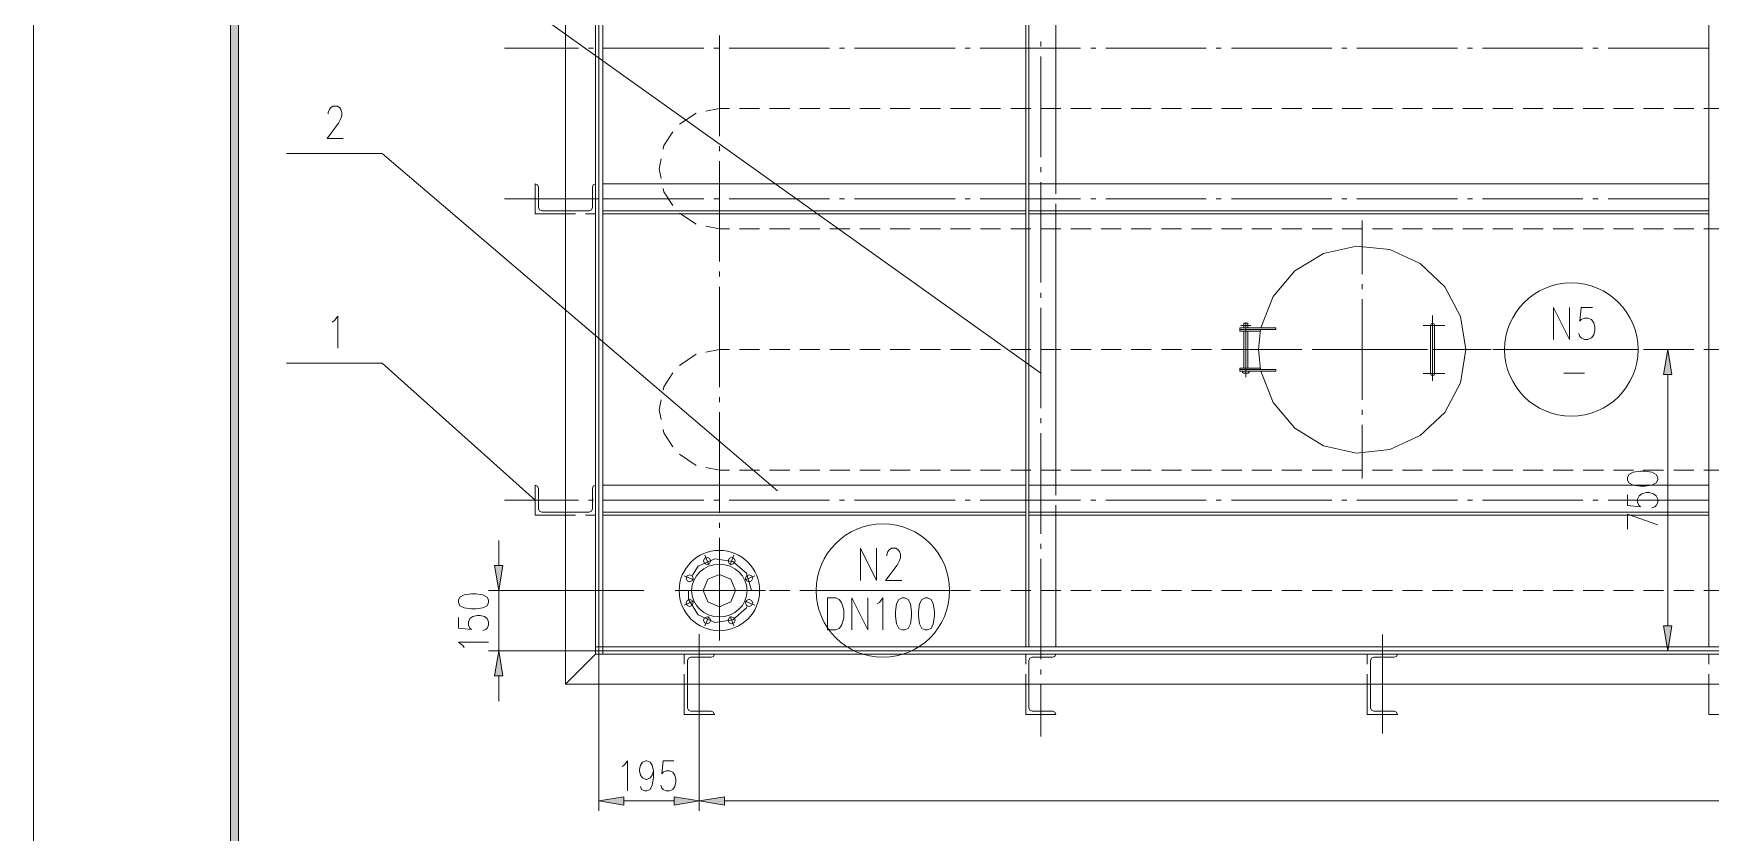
# Model space of a CAD drawing. Header units: millimetres. Extents: x 0 to 829, y 0 to 586.
# Drawn here: x 0 to 205.7, y 173.6 to 271.6 of the extents above; entities that cross this region are included whole.
import ezdxf

# ---------------------------------------------------------------- set-up
doc = ezdxf.new("R2010")
doc.units = ezdxf.units.MM

msp = doc.modelspace()

# ---------------------------------------------------------------- hatches: boundary and pattern name
h = msp.add_hatch(color=0)
h.dxf.hatch_style = 2
h.paths.add_polyline_path([(24.154694, 576.266028), (25.142472, 575.281778), (25.142472, 10.3505), (24.154694, 9.36625)])
h = msp.add_hatch(color=0)
h.dxf.hatch_style = 2
h.paths.add_polyline_path([(68.953944, 253.143808), (68.940892, 253.156861), (68.953944, 253.169914), (68.966997, 253.156861)])
h = msp.add_hatch(color=0)
h.dxf.hatch_style = 2
h.paths.add_polyline_path([(199.968556, 229.739472), (200.480083, 232.82275), (200.995139, 229.739472)])
h = msp.add_hatch(color=0)
h.dxf.hatch_style = 2
h.paths.add_polyline_path([(68.953944, 216.172697), (68.940892, 216.18575), (68.953944, 216.198803), (68.966997, 216.18575)])
h = msp.add_hatch(color=0)
h.dxf.hatch_style = 2
h.paths.add_polyline_path([(56.553806, 206.325611), (57.065333, 203.245861), (57.580389, 206.325611)])
h = msp.add_hatch(color=0)
h.dxf.hatch_style = 2
h.paths.add_polyline_path([(199.968556, 198.931389), (200.480083, 195.851639), (200.995139, 198.931389)])
h = msp.add_hatch(color=0)
h.dxf.hatch_style = 2
h.paths.add_polyline_path([(56.553806, 192.768361), (57.065333, 195.851639), (57.580389, 192.768361)])
h = msp.add_hatch(color=0)
h.dxf.hatch_style = 2
h.paths.add_polyline_path([(83.520139, 195.443475), (83.507086, 195.456528), (83.520139, 195.469581), (83.533192, 195.456528)])
h = msp.add_hatch(color=0)
h.dxf.hatch_style = 2
h.paths.add_polyline_path([(125.419556, 195.443475), (125.406503, 195.456528), (125.419556, 195.469581), (125.432608, 195.456528)])
h = msp.add_hatch(color=0)
h.dxf.hatch_style = 2
h.paths.add_polyline_path([(167.3225, 195.443475), (167.309447, 195.456528), (167.3225, 195.469581), (167.335553, 195.456528)])
h = msp.add_hatch(color=0)
h.dxf.hatch_style = 2
h.paths.add_polyline_path([(83.520139, 188.049253), (83.507086, 188.062306), (83.520139, 188.075358), (83.533192, 188.062306)])
h = msp.add_hatch(color=0)
h.dxf.hatch_style = 2
h.paths.add_polyline_path([(125.419556, 188.049253), (125.406503, 188.062306), (125.419556, 188.075358), (125.432608, 188.062306)])
h = msp.add_hatch(color=0)
h.dxf.hatch_style = 2
h.paths.add_polyline_path([(167.3225, 188.049253), (167.309447, 188.062306), (167.3225, 188.075358), (167.335553, 188.062306)])
h = msp.add_hatch(color=0)
h.dxf.hatch_style = 2
h.paths.add_polyline_path([(72.428806, 177.955222), (69.349056, 177.440167), (72.428806, 176.928639)])
h = msp.add_hatch(color=0)
h.dxf.hatch_style = 2
h.paths.add_polyline_path([(78.591833, 177.955222), (81.671583, 177.440167), (78.591833, 176.928639)])
h = msp.add_hatch(color=0)
h.dxf.hatch_style = 2
h.paths.add_polyline_path([(84.751333, 177.955222), (81.671583, 177.440167), (84.751333, 176.928639)])

# ---------------------------------------------------------------- linework, layer by layer
at = {"color": 0, "lineweight": 0}
for points in [[(0, 0), (0, 585.632278), (829.154778, 585.632278), (829.154778, 0)], [(24.154694, 576.266028), (25.142472, 575.281778), (25.142472, 10.3505), (24.154694, 9.36625)], [(199.968556, 229.739472), (200.480083, 232.82275), (200.995139, 229.739472)], [(195.551778, 216.845444), (195.728167, 216.450333), (196.253806, 216.18575), (197.13575, 216.051694), (197.664917, 216.051694), (198.543333, 216.18575), (199.0725, 216.450333), (199.248889, 216.845444), (199.248889, 217.110028), (199.0725, 217.505139), (198.543333, 217.769722), (197.664917, 217.90025), (197.13575, 217.90025), (196.253806, 217.769722), (195.728167, 217.505139), (195.551778, 217.110028)], [(56.553806, 206.325611), (57.065333, 203.245861), (57.580389, 206.325611)], [(82.183111, 206.886528), (82.313639, 207.2005), (82.627611, 207.331028), (82.941583, 207.2005), (83.072111, 206.886528), (82.941583, 206.572556), (82.627611, 206.445556), (82.313639, 206.572556)], [(85.202889, 206.886528), (85.329889, 207.2005), (85.643861, 207.331028), (85.957833, 207.2005), (86.088361, 206.886528), (85.957833, 206.572556), (85.643861, 206.445556), (85.329889, 206.572556)], [(80.048806, 204.752222), (80.179333, 205.066194), (80.493306, 205.196722), (80.807278, 205.066194), (80.937806, 204.752222), (80.807278, 204.43825), (80.493306, 204.31125), (80.179333, 204.43825)], [(82.165472, 203.245861), (82.7405, 204.639333), (84.1375, 205.217889), (85.530972, 204.639333), (86.109528, 203.245861), (85.530972, 201.848861), (84.1375, 201.273833), (82.7405, 201.848861)], [(87.337194, 204.752222), (87.464194, 205.066194), (87.778167, 205.196722), (88.092139, 205.066194), (88.222667, 204.752222), (88.092139, 204.43825), (87.778167, 204.31125), (87.464194, 204.43825)], [(52.137028, 201.792417), (52.313417, 201.397306), (52.842583, 201.132722), (53.721, 200.998667), (54.250167, 200.998667), (55.128583, 201.132722), (55.65775, 201.397306), (55.834139, 201.792417), (55.834139, 202.057), (55.65775, 202.452111), (55.128583, 202.716694), (54.250167, 202.847222), (53.721, 202.847222), (52.842583, 202.716694), (52.313417, 202.452111), (52.137028, 202.057)], [(80.048806, 201.735972), (80.179333, 202.049944), (80.493306, 202.180472), (80.807278, 202.049944), (80.937806, 201.735972), (80.807278, 201.422), (80.493306, 201.291472), (80.179333, 201.422)], [(87.337194, 201.735972), (87.464194, 202.049944), (87.778167, 202.180472), (88.092139, 202.049944), (88.222667, 201.735972), (88.092139, 201.422), (87.778167, 201.291472), (87.464194, 201.422)], [(97.423111, 198.412806), (97.423111, 202.356861), (98.410889, 202.356861), (98.834222, 202.169889), (99.112917, 201.792417), (99.254028, 201.418472), (99.395139, 200.854028), (99.395139, 199.915639), (99.254028, 199.351194), (99.112917, 198.97725), (98.834222, 198.599778), (98.410889, 198.412806)], [(106.577694, 202.356861), (106.157889, 202.169889), (105.875667, 201.605444), (105.734556, 200.667056), (105.734556, 200.102611), (105.875667, 199.164222), (106.157889, 198.599778), (106.577694, 198.412806), (106.859917, 198.412806), (107.28325, 198.599778), (107.565472, 199.164222), (107.706583, 200.102611), (107.706583, 200.667056), (107.565472, 201.605444), (107.28325, 202.169889), (106.859917, 202.356861)], [(109.396389, 202.356861), (108.973056, 202.169889), (108.690833, 201.605444), (108.549722, 200.667056), (108.549722, 200.102611), (108.690833, 199.164222), (108.973056, 198.599778), (109.396389, 198.412806), (109.678611, 198.412806), (110.101944, 198.599778), (110.380639, 199.164222), (110.52175, 200.102611), (110.52175, 200.667056), (110.380639, 201.605444), (110.101944, 202.169889), (109.678611, 202.356861)], [(82.183111, 199.601667), (82.313639, 199.915639), (82.627611, 200.046167), (82.941583, 199.915639), (83.072111, 199.601667), (82.941583, 199.287694), (82.627611, 199.157167), (82.313639, 199.287694)], [(85.202889, 199.601667), (85.329889, 199.915639), (85.643861, 200.046167), (85.957833, 199.915639), (86.088361, 199.601667), (85.957833, 199.287694), (85.643861, 199.157167), (85.329889, 199.287694)], [(199.968556, 198.931389), (200.480083, 195.851639), (200.995139, 198.931389)], [(56.553806, 192.768361), (57.065333, 195.851639), (57.580389, 192.768361)], [(72.428806, 177.955222), (69.349056, 177.440167), (72.428806, 176.928639)], [(78.591833, 177.955222), (81.671583, 177.440167), (78.591833, 176.928639)], [(84.751333, 177.955222), (81.671583, 177.440167), (84.751333, 176.928639)]]:
    msp.add_lwpolyline(points, close=True, dxfattribs=at)
for points in [[(65.256833, 347.828306), (65.256833, 191.759417)], [(68.953944, 344.131194), (68.953944, 195.456528)], [(69.349056, 343.736083), (69.349056, 195.851639)], [(69.839417, 344.131194), (69.839417, 195.456528)], [(121.722444, 343.245722), (121.722444, 196.342)], [(122.117556, 343.245722), (122.117556, 196.342)], [(205.528333, 343.245722), (205.528333, 196.342)], [(123.571, 229.929972), (42.774306, 287.602083)], [(125.419556, 286.430861), (125.419556, 253.156861)], [(57.788528, 269.793861), (66.840806, 269.793861)], [(68.072, 269.793861), (68.689361, 269.793861)], [(69.920556, 269.793861), (82.246611, 269.793861)], [(83.477806, 269.793861), (84.095167, 269.793861)], [(84.1375, 271.342556), (84.1375, 259.020028)], [(85.326361, 269.793861), (97.648889, 269.793861)], [(98.883611, 269.793861), (99.497444, 269.793861)], [(100.732167, 269.793861), (113.054694, 269.793861)], [(114.289417, 269.793861), (114.90325, 269.793861)], [(116.137972, 269.793861), (128.4605, 269.793861)], [(123.571, 270.608778), (123.571, 269.991417)], [(129.691694, 269.793861), (130.309056, 269.793861)], [(131.54025, 269.793861), (143.866306, 269.793861)], [(145.0975, 269.793861), (145.714861, 269.793861)], [(146.946056, 269.793861), (159.268583, 269.793861)], [(160.503306, 269.793861), (161.117139, 269.793861)], [(162.351861, 269.793861), (174.674389, 269.793861)], [(175.909111, 269.793861), (176.522944, 269.793861)], [(177.757667, 269.793861), (190.080194, 269.793861)], [(191.311389, 269.793861), (191.92875, 269.793861)], [(193.159944, 269.793861), (205.486, 269.793861)], [(123.571, 268.760222), (123.571, 256.434167)], [(36.149139, 261.722306), (36.149139, 261.912806), (36.29025, 262.28675), (36.431361, 262.473722), (36.710056, 262.664222), (37.2745, 262.664222), (37.556722, 262.473722), (37.697833, 262.28675), (37.838944, 261.912806), (37.838944, 261.535333), (37.697833, 261.161389), (37.415611, 260.596944), (36.008028, 258.720167), (37.980056, 258.720167)], [(81.283528, 261.821083), (79.233889, 260.452306)], [(84.1375, 262.399639), (82.4865, 262.071556)], [(84.1375, 262.399639), (85.368694, 262.399639)], [(86.599889, 262.399639), (89.065806, 262.399639)], [(90.297, 262.399639), (92.762917, 262.399639)], [(93.994111, 262.399639), (96.460028, 262.399639)], [(97.691222, 262.399639), (100.157139, 262.399639)], [(101.388333, 262.399639), (103.85425, 262.399639)], [(105.085444, 262.399639), (107.551361, 262.399639)], [(108.782556, 262.399639), (111.248472, 262.399639)], [(112.479667, 262.399639), (114.945583, 262.399639)], [(116.176778, 262.399639), (118.642694, 262.399639)], [(119.873889, 262.399639), (122.339806, 262.399639)], [(123.571, 262.399639), (126.036917, 262.399639)], [(127.268111, 262.399639), (129.734028, 262.399639)], [(130.965222, 262.399639), (133.431139, 262.399639)], [(134.662333, 262.399639), (137.12825, 262.399639)], [(138.362972, 262.399639), (140.825361, 262.399639)], [(142.060083, 262.399639), (144.522472, 262.399639)], [(145.757194, 262.399639), (148.219583, 262.399639)], [(149.454306, 262.399639), (151.916694, 262.399639)], [(153.151417, 262.399639), (155.613806, 262.399639)], [(156.848528, 262.399639), (159.310917, 262.399639)], [(160.545639, 262.399639), (163.008028, 262.399639)], [(164.24275, 262.399639), (166.705139, 262.399639)], [(167.939861, 262.399639), (170.40225, 262.399639)], [(171.636972, 262.399639), (174.099361, 262.399639)], [(175.334083, 262.399639), (177.796472, 262.399639)], [(179.031194, 262.399639), (181.493583, 262.399639)], [(182.728306, 262.399639), (185.190694, 262.399639)], [(186.425417, 262.399639), (188.887806, 262.399639)], [(190.122528, 262.399639), (192.584917, 262.399639)], [(193.819639, 262.399639), (196.282028, 262.399639)], [(197.51675, 262.399639), (199.979139, 262.399639)], [(201.213861, 262.399639), (203.67625, 262.399639)], [(204.910972, 262.399639), (207.376889, 262.399639)], [(78.440139, 259.535083), (77.304194, 257.834694), (77.223056, 257.421944)], [(84.1375, 257.785306), (84.1375, 257.171472)], [(31.023278, 256.882194), (42.774306, 256.882194)], [(91.263611, 215.469611), (42.774306, 256.882194)], [(76.983167, 256.211917), (76.743278, 255.005417), (76.983167, 253.795389)], [(84.1375, 255.93675), (84.1375, 243.614222)], [(123.571, 255.202972), (123.571, 254.585611)], [(61.559722, 253.156861), (61.559722, 249.45975)], [(61.951306, 252.76175), (61.838417, 253.040444), (61.559722, 253.156861)], [(68.953944, 253.156861), (68.67525, 253.040444), (68.558833, 252.76175)], [(121.722444, 253.156861), (69.839417, 253.156861)], [(205.528333, 253.156861), (122.117556, 253.156861)], [(123.571, 253.354417), (123.571, 241.031889)], [(125.419556, 251.925667), (125.419556, 253.156861)], [(57.788528, 251.308306), (66.840806, 251.308306)], [(69.349056, 251.315361), (61.570306, 251.315361)], [(61.951306, 250.246444), (61.951306, 252.76175)], [(68.072, 251.308306), (68.689361, 251.308306)], [(68.558833, 250.246444), (68.558833, 252.76175)], [(69.920556, 251.308306), (82.246611, 251.308306)], [(77.223056, 252.588889), (77.304194, 252.176139), (78.440139, 250.47575)], [(83.477806, 251.308306), (84.095167, 251.308306)], [(85.326361, 251.308306), (97.648889, 251.308306)], [(98.883611, 251.308306), (99.497444, 251.308306)], [(100.732167, 251.308306), (113.054694, 251.308306)], [(114.289417, 251.308306), (114.90325, 251.308306)], [(116.137972, 251.308306), (128.4605, 251.308306)], [(129.691694, 251.308306), (130.309056, 251.308306)], [(131.54025, 251.308306), (143.866306, 251.308306)], [(145.0975, 251.308306), (145.714861, 251.308306)], [(146.946056, 251.308306), (159.268583, 251.308306)], [(160.503306, 251.308306), (161.117139, 251.308306)], [(162.351861, 251.308306), (174.674389, 251.308306)], [(175.909111, 251.308306), (176.522944, 251.308306)], [(177.757667, 251.308306), (190.080194, 251.308306)], [(191.311389, 251.308306), (191.92875, 251.308306)], [(193.159944, 251.308306), (205.486, 251.308306)], [(61.559722, 249.45975), (65.256833, 249.45975)], [(61.951306, 250.246444), (62.067722, 249.96775), (62.346417, 249.854861)], [(62.346417, 249.854861), (65.256833, 249.854861)], [(68.163722, 249.854861), (65.256833, 249.854861)], [(66.488028, 249.45975), (65.256833, 249.45975)], [(68.953944, 249.45975), (67.719222, 249.45975)], [(68.163722, 249.854861), (68.442417, 249.96775), (68.558833, 250.246444)], [(121.722444, 249.854861), (69.839417, 249.854861)], [(121.722444, 249.45975), (69.839417, 249.45975)], [(79.233889, 249.558528), (81.283528, 248.18975)], [(205.528333, 249.854861), (122.117556, 249.854861)], [(205.528333, 249.45975), (122.117556, 249.45975)], [(125.419556, 249.45975), (125.419556, 250.690944)], [(125.419556, 249.45975), (125.419556, 216.18575)], [(82.4865, 247.939278), (84.1375, 247.611194)], [(84.1375, 247.611194), (85.368694, 247.611194)], [(86.599889, 247.611194), (89.065806, 247.611194)], [(90.297, 247.611194), (92.762917, 247.611194)], [(93.994111, 247.611194), (96.460028, 247.611194)], [(97.691222, 247.611194), (100.157139, 247.611194)], [(101.388333, 247.611194), (103.85425, 247.611194)], [(105.085444, 247.611194), (107.551361, 247.611194)], [(108.782556, 247.611194), (111.248472, 247.611194)], [(112.479667, 247.611194), (114.945583, 247.611194)], [(116.176778, 247.611194), (118.642694, 247.611194)], [(119.873889, 247.611194), (122.339806, 247.611194)], [(123.571, 247.611194), (126.036917, 247.611194)], [(127.268111, 247.611194), (129.734028, 247.611194)], [(130.965222, 247.611194), (133.431139, 247.611194)], [(134.662333, 247.611194), (137.12825, 247.611194)], [(138.362972, 247.611194), (140.825361, 247.611194)], [(142.060083, 247.611194), (144.522472, 247.611194)], [(145.757194, 247.611194), (148.219583, 247.611194)], [(149.454306, 247.611194), (151.916694, 247.611194)], [(153.151417, 247.611194), (155.613806, 247.611194)], [(156.848528, 247.611194), (159.310917, 247.611194)], [(160.545639, 247.611194), (163.008028, 247.611194)], [(163.008028, 248.63425), (163.008028, 242.065528)], [(164.24275, 247.611194), (166.705139, 247.611194)], [(167.939861, 247.611194), (170.40225, 247.611194)], [(171.636972, 247.611194), (174.099361, 247.611194)], [(175.334083, 247.611194), (177.796472, 247.611194)], [(179.031194, 247.611194), (181.493583, 247.611194)], [(182.728306, 247.611194), (185.190694, 247.611194)], [(186.425417, 247.611194), (188.887806, 247.611194)], [(190.122528, 247.611194), (192.584917, 247.611194)], [(193.819639, 247.611194), (196.282028, 247.611194)], [(197.51675, 247.611194), (199.979139, 247.611194)], [(201.213861, 247.611194), (203.67625, 247.611194)], [(204.910972, 247.611194), (207.376889, 247.611194)], [(150.572611, 230.159278), (152.078972, 226.321056), (154.731861, 223.167222), (158.256111, 221.025861), (162.281306, 220.126278), (166.380583, 220.560194), (170.127083, 222.28175), (173.125694, 225.111028), (175.058917, 228.751694), (175.725667, 232.82275), (175.058917, 236.890278), (173.125694, 240.530944), (170.127083, 243.36375), (166.380583, 245.085306), (162.281306, 245.519222), (158.256111, 244.619639), (154.731861, 242.478278), (152.078972, 239.320917), (150.572611, 235.482694)], [(84.1375, 242.383028), (84.1375, 241.765667)], [(163.008028, 240.830806), (163.008028, 240.216972)], [(84.1375, 240.534472), (84.1375, 228.208417)], [(123.571, 239.797167), (123.571, 239.183333)], [(163.008028, 238.98225), (163.008028, 226.659722)], [(36.6395, 236.177667), (36.921722, 236.364639), (37.345056, 236.929083), (37.345056, 232.985028)], [(123.571, 237.948611), (123.571, 225.626083)], [(171.636972, 237.01375), (171.636972, 228.973944)], [(186.471278, 234.050417), (186.471278, 237.994472), (188.443306, 234.050417), (188.443306, 237.994472)], [(191.258472, 237.994472), (189.850889, 237.994472), (189.709778, 236.304667), (189.850889, 236.491639), (190.274222, 236.678611), (190.694028, 236.678611), (191.117361, 236.491639), (191.399583, 236.114167), (191.540694, 235.55325), (191.540694, 235.175778), (191.399583, 234.611333), (191.117361, 234.237389), (190.694028, 234.050417), (190.274222, 234.050417), (189.850889, 234.237389), (189.709778, 234.424361), (189.568667, 234.801833)], [(147.972639, 235.482694), (152.410583, 235.482694)], [(147.972639, 235.482694), (147.972639, 235.091111)], [(147.972639, 235.285139), (152.410583, 235.285139)], [(147.972639, 235.091111), (150.495, 235.091111)], [(148.106694, 235.782556), (149.337889, 235.782556)], [(148.466528, 236.075361), (148.960417, 236.075361)], [(148.466528, 236.075361), (148.466528, 235.482694)], [(148.466528, 235.091111), (148.466528, 230.554389)], [(148.713472, 236.152972), (148.713472, 229.414917)], [(148.960417, 236.075361), (148.960417, 235.482694)], [(148.960417, 235.091111), (148.960417, 230.554389)], [(150.530278, 235.285139), (150.290389, 232.82275), (150.530278, 230.356833)], [(152.410583, 235.482694), (152.410583, 235.285139)], [(170.458694, 235.779028), (173.125694, 235.779028)], [(171.883917, 235.779028), (171.809833, 235.955417), (171.636972, 236.025972), (171.460583, 235.955417), (171.390028, 235.779028)], [(171.390028, 235.779028), (171.390028, 229.862944)], [(171.883917, 235.779028), (171.883917, 229.862944)], [(84.1375, 232.82275), (82.4865, 232.494667)], [(84.1375, 232.82275), (85.368694, 232.82275)], [(86.599889, 232.82275), (89.065806, 232.82275)], [(90.297, 232.82275), (92.762917, 232.82275)], [(93.994111, 232.82275), (96.460028, 232.82275)], [(97.691222, 232.82275), (100.157139, 232.82275)], [(101.388333, 232.82275), (103.85425, 232.82275)], [(105.085444, 232.82275), (107.551361, 232.82275)], [(108.782556, 232.82275), (111.248472, 232.82275)], [(112.479667, 232.82275), (114.945583, 232.82275)], [(116.176778, 232.82275), (118.642694, 232.82275)], [(119.873889, 232.82275), (122.339806, 232.82275)], [(123.571, 232.82275), (126.036917, 232.82275)], [(127.268111, 232.82275), (129.734028, 232.82275)], [(130.965222, 232.82275), (133.431139, 232.82275)], [(134.662333, 232.82275), (137.12825, 232.82275)], [(138.362972, 232.82275), (140.825361, 232.82275)], [(142.060083, 232.82275), (144.522472, 232.82275)], [(145.757194, 232.82275), (148.219583, 232.82275)], [(153.76525, 232.82275), (147.196528, 232.82275)], [(149.454306, 232.82275), (151.916694, 232.82275)], [(153.151417, 232.82275), (155.613806, 232.82275)], [(155.613806, 232.82275), (154.999972, 232.82275)], [(156.848528, 232.82275), (159.310917, 232.82275)], [(169.171056, 232.82275), (156.848528, 232.82275)], [(160.545639, 232.82275), (163.008028, 232.82275)], [(164.24275, 232.82275), (166.705139, 232.82275)], [(167.939861, 232.82275), (170.40225, 232.82275)], [(171.019611, 232.82275), (170.40225, 232.82275)], [(171.636972, 232.82275), (174.099361, 232.82275)], [(178.823056, 232.82275), (172.250806, 232.82275)], [(175.334083, 232.82275), (177.796472, 232.82275)], [(179.031194, 232.82275), (181.493583, 232.82275)], [(180.474056, 232.82275), (196.839417, 232.82275)], [(182.728306, 232.82275), (185.190694, 232.82275)], [(186.425417, 232.82275), (188.887806, 232.82275)], [(190.122528, 232.82275), (192.584917, 232.82275)], [(193.819639, 232.82275), (196.282028, 232.82275)], [(197.51675, 232.82275), (199.979139, 232.82275)], [(198.610361, 232.82275), (201.711278, 232.82275)], [(201.213861, 232.82275), (203.67625, 232.82275)], [(204.910972, 232.82275), (207.376889, 232.82275)], [(31.023278, 231.147056), (42.774306, 231.147056)], [(61.559722, 214.337194), (42.774306, 231.147056)], [(81.283528, 232.244194), (79.233889, 230.875417)], [(147.972639, 230.554389), (147.972639, 230.159278)], [(147.972639, 230.554389), (150.495, 230.554389)], [(78.440139, 229.958194), (77.304194, 228.257806), (77.223056, 227.845056)], [(147.972639, 230.356833), (152.410583, 230.356833)], [(147.972639, 230.159278), (152.410583, 230.159278)], [(148.307778, 230.159278), (148.307778, 230.042861)], [(148.307778, 230.042861), (148.43125, 229.919389)], [(148.43125, 229.919389), (148.995694, 229.919389)], [(148.995694, 229.919389), (149.115639, 230.042861)], [(149.115639, 230.159278), (149.115639, 230.042861)], [(152.410583, 230.356833), (152.410583, 230.159278)], [(170.458694, 229.862944), (173.125694, 229.862944)], [(171.390028, 229.862944), (171.460583, 229.690083), (171.636972, 229.616), (171.809833, 229.690083), (171.883917, 229.862944)], [(187.73775, 229.940556), (190.274222, 229.940556)], [(200.480083, 229.739472), (200.480083, 198.931389)], [(76.983167, 226.635028), (76.743278, 225.428528), (76.983167, 224.2185)], [(84.1375, 226.977222), (84.1375, 226.359861)], [(84.1375, 225.128667), (84.1375, 212.806139)], [(123.571, 224.394889), (123.571, 223.777528)], [(163.008028, 225.428528), (163.008028, 224.811167)], [(77.223056, 223.008472), (77.304194, 222.59925), (78.440139, 220.898861)], [(123.571, 222.546333), (123.571, 210.220278)], [(163.008028, 223.579972), (163.008028, 217.007722)], [(79.233889, 219.981639), (81.283528, 218.612861)], [(82.4865, 218.362389), (84.1375, 218.034306)], [(61.559722, 216.18575), (61.559722, 212.488639)], [(61.951306, 215.790639), (61.838417, 216.069333), (61.559722, 216.18575)], [(68.953944, 216.18575), (68.67525, 216.069333), (68.558833, 215.790639)], [(121.722444, 216.18575), (69.839417, 216.18575)], [(84.1375, 218.034306), (85.368694, 218.034306)], [(86.599889, 218.034306), (89.065806, 218.034306)], [(90.297, 218.034306), (92.762917, 218.034306)], [(93.994111, 218.034306), (96.460028, 218.034306)], [(97.691222, 218.034306), (100.157139, 218.034306)], [(101.388333, 218.034306), (103.85425, 218.034306)], [(105.085444, 218.034306), (107.551361, 218.034306)], [(108.782556, 218.034306), (111.248472, 218.034306)], [(112.479667, 218.034306), (114.945583, 218.034306)], [(116.176778, 218.034306), (118.642694, 218.034306)], [(119.873889, 218.034306), (122.339806, 218.034306)], [(205.528333, 216.18575), (122.117556, 216.18575)], [(123.571, 218.034306), (126.036917, 218.034306)], [(125.419556, 214.951028), (125.419556, 216.18575)], [(127.268111, 218.034306), (129.734028, 218.034306)], [(130.965222, 218.034306), (133.431139, 218.034306)], [(134.662333, 218.034306), (137.12825, 218.034306)], [(138.362972, 218.034306), (140.825361, 218.034306)], [(142.060083, 218.034306), (144.522472, 218.034306)], [(145.757194, 218.034306), (148.219583, 218.034306)], [(149.454306, 218.034306), (151.916694, 218.034306)], [(153.151417, 218.034306), (155.613806, 218.034306)], [(156.848528, 218.034306), (159.310917, 218.034306)], [(160.545639, 218.034306), (163.008028, 218.034306)], [(164.24275, 218.034306), (166.705139, 218.034306)], [(167.939861, 218.034306), (170.40225, 218.034306)], [(171.636972, 218.034306), (174.099361, 218.034306)], [(175.334083, 218.034306), (177.796472, 218.034306)], [(179.031194, 218.034306), (181.493583, 218.034306)], [(182.728306, 218.034306), (185.190694, 218.034306)], [(186.425417, 218.034306), (188.887806, 218.034306)], [(190.122528, 218.034306), (192.584917, 218.034306)], [(193.819639, 218.034306), (196.282028, 218.034306)], [(197.51675, 218.034306), (199.979139, 218.034306)], [(201.213861, 218.034306), (203.67625, 218.034306)], [(204.910972, 218.034306), (207.376889, 218.034306)], [(57.788528, 214.337194), (66.840806, 214.337194)], [(61.951306, 213.275333), (61.951306, 215.790639)], [(68.072, 214.337194), (68.689361, 214.337194)], [(68.558833, 213.275333), (68.558833, 215.790639)], [(69.920556, 214.337194), (82.246611, 214.337194)], [(83.477806, 214.337194), (84.095167, 214.337194)], [(85.326361, 214.337194), (97.648889, 214.337194)], [(98.883611, 214.337194), (99.497444, 214.337194)], [(100.732167, 214.337194), (113.054694, 214.337194)], [(114.289417, 214.337194), (114.90325, 214.337194)], [(116.137972, 214.337194), (128.4605, 214.337194)], [(129.691694, 214.337194), (130.309056, 214.337194)], [(131.54025, 214.337194), (143.866306, 214.337194)], [(145.0975, 214.337194), (145.714861, 214.337194)], [(146.946056, 214.337194), (159.268583, 214.337194)], [(160.503306, 214.337194), (161.117139, 214.337194)], [(162.351861, 214.337194), (174.674389, 214.337194)], [(175.909111, 214.337194), (176.522944, 214.337194)], [(177.757667, 214.337194), (190.080194, 214.337194)], [(191.311389, 214.337194), (191.92875, 214.337194)], [(193.159944, 214.337194), (205.486, 214.337194)], [(195.551778, 214.996889), (195.551778, 213.6775), (197.13575, 213.543444), (196.959361, 213.6775), (196.782972, 214.072611), (196.782972, 214.467722), (196.959361, 214.862833), (197.312139, 215.127417), (197.841306, 215.261472), (198.190556, 215.261472), (198.719722, 215.127417), (199.0725, 214.862833), (199.248889, 214.467722), (199.248889, 214.072611), (199.0725, 213.6775), (198.896111, 213.543444), (198.543333, 213.412917)], [(61.559722, 212.488639), (65.256833, 212.488639)], [(61.951306, 213.275333), (62.067722, 212.996639), (62.346417, 212.880222)], [(62.346417, 212.880222), (65.256833, 212.880222)], [(68.163722, 212.880222), (65.256833, 212.880222)], [(66.488028, 212.488639), (65.256833, 212.488639)], [(68.953944, 212.488639), (67.719222, 212.488639)], [(68.163722, 212.880222), (68.442417, 212.996639), (68.558833, 213.275333)], [(121.722444, 212.880222), (69.839417, 212.880222)], [(121.722444, 212.488639), (69.839417, 212.488639)], [(205.528333, 212.880222), (122.117556, 212.880222)], [(205.528333, 212.488639), (122.117556, 212.488639)], [(125.419556, 212.488639), (125.419556, 213.719833)], [(125.419556, 212.488639), (125.419556, 196.342)], [(195.551778, 210.770611), (195.551778, 212.619167), (199.248889, 211.299778)], [(84.1375, 211.571417), (84.1375, 210.957583)], [(57.065333, 206.325611), (57.065333, 209.405361)], [(84.1375, 209.722861), (84.1375, 197.104)], [(84.1375, 209.285417), (84.1375, 197.202778)], [(84.1375, 208.953806), (84.1375, 198.197611)], [(101.437722, 204.491167), (101.437722, 208.435222), (103.40975, 204.491167), (103.40975, 208.435222)], [(104.676222, 207.496833), (104.676222, 207.683806), (104.817333, 208.061278), (104.958444, 208.24825), (105.240667, 208.435222), (105.805111, 208.435222), (106.087333, 208.24825), (106.228444, 208.061278), (106.369556, 207.683806), (106.369556, 207.309861), (106.228444, 206.932389), (105.946222, 206.371472), (104.538639, 204.491167), (106.507139, 204.491167)], [(123.571, 208.989083), (123.571, 208.371722)], [(88.078028, 203.245861), (87.453611, 205.376639), (85.774389, 206.830083), (83.573056, 207.147583), (81.555167, 206.223306), (80.853139, 205.133222)], [(82.825167, 206.410278), (82.341861, 207.577972)], [(85.446306, 206.410278), (85.929611, 207.577972)], [(123.571, 207.140528), (123.571, 194.814472)], [(80.969556, 204.554667), (79.801861, 205.037972)], [(80.352194, 204.261861), (80.369833, 204.261861)], [(87.301917, 204.554667), (88.469611, 205.037972)], [(74.870028, 203.245861), (55.834139, 203.245861)], [(57.065333, 195.851639), (57.065333, 203.245861)], [(89.792528, 203.245861), (78.732944, 203.245861)], [(80.969556, 201.933528), (79.801861, 201.450222)], [(80.352194, 203.245861), (80.352194, 202.134611), (81.555167, 200.264889), (83.573056, 199.340611), (85.774389, 199.658111), (87.453611, 201.111556), (87.506528, 201.291472)], [(84.1375, 203.245861), (85.368694, 203.245861)], [(86.599889, 203.245861), (89.065806, 203.245861)], [(87.301917, 201.933528), (88.469611, 201.450222)], [(87.792278, 202.268667), (87.809917, 202.268667)], [(90.297, 203.245861), (92.762917, 203.245861)], [(93.994111, 203.245861), (96.460028, 203.245861)], [(96.019056, 203.245861), (112.384417, 203.245861)], [(97.691222, 203.245861), (100.157139, 203.245861)], [(100.382917, 198.412806), (100.382917, 202.356861), (102.354944, 198.412806), (102.354944, 202.356861)], [(101.388333, 203.245861), (103.85425, 203.245861)], [(103.480306, 201.605444), (103.762528, 201.792417), (104.185861, 202.356861), (104.185861, 198.412806)], [(105.085444, 203.245861), (107.551361, 203.245861)], [(108.782556, 203.245861), (111.248472, 203.245861)], [(112.479667, 203.245861), (114.945583, 203.245861)], [(116.176778, 203.245861), (118.642694, 203.245861)], [(119.873889, 203.245861), (122.339806, 203.245861)], [(123.571, 203.245861), (126.036917, 203.245861)], [(127.268111, 203.245861), (129.734028, 203.245861)], [(130.965222, 203.245861), (133.431139, 203.245861)], [(134.662333, 203.245861), (137.12825, 203.245861)], [(138.362972, 203.245861), (140.825361, 203.245861)], [(142.060083, 203.245861), (144.522472, 203.245861)], [(145.757194, 203.245861), (148.219583, 203.245861)], [(149.454306, 203.245861), (151.916694, 203.245861)], [(153.151417, 203.245861), (155.613806, 203.245861)], [(156.848528, 203.245861), (159.310917, 203.245861)], [(160.545639, 203.245861), (163.008028, 203.245861)], [(164.24275, 203.245861), (166.705139, 203.245861)], [(167.939861, 203.245861), (170.40225, 203.245861)], [(171.636972, 203.245861), (174.099361, 203.245861)], [(175.334083, 203.245861), (177.796472, 203.245861)], [(179.031194, 203.245861), (181.493583, 203.245861)], [(182.728306, 203.245861), (185.190694, 203.245861)], [(186.425417, 203.245861), (188.887806, 203.245861)], [(190.122528, 203.245861), (192.584917, 203.245861)], [(193.819639, 203.245861), (196.282028, 203.245861)], [(197.51675, 203.245861), (199.979139, 203.245861)], [(201.213861, 203.245861), (203.67625, 203.245861)], [(204.910972, 203.245861), (207.376889, 203.245861)], [(52.137028, 199.943861), (52.137028, 198.624472), (53.721, 198.490417), (53.544611, 198.624472), (53.368222, 199.019583), (53.368222, 199.414694), (53.544611, 199.809806), (53.897389, 200.074389), (54.426556, 200.208444), (54.779333, 200.208444), (55.304972, 200.074389), (55.65775, 199.809806), (55.834139, 199.414694), (55.834139, 199.019583), (55.65775, 198.624472), (55.481361, 198.490417), (55.128583, 198.359889)], [(82.825167, 200.077917), (82.341861, 198.910222)], [(85.446306, 200.077917), (85.929611, 198.910222)], [(81.671583, 197.901278), (81.671583, 185.698694)], [(81.671583, 197.862472), (81.671583, 185.698694)], [(165.473944, 197.862472), (165.473944, 185.698694)], [(52.842583, 196.24675), (52.666194, 196.511333), (52.137028, 196.906444), (55.834139, 196.906444)], [(69.349056, 195.851639), (55.834139, 195.851639)], [(68.953944, 195.456528), (65.256833, 191.759417)], [(513.401028, 196.342), (68.953944, 196.342)], [(68.953944, 195.456528), (513.401028, 195.456528)], [(69.349056, 197.308611), (69.349056, 176.208972)], [(69.349056, 195.851639), (513.009444, 195.851639)], [(79.823028, 195.456528), (79.823028, 194.221806)], [(83.125028, 195.061417), (83.403722, 195.177833), (83.520139, 195.456528)], [(121.722444, 195.456528), (121.722444, 194.221806)], [(125.027972, 195.061417), (125.306667, 195.177833), (125.419556, 195.456528)], [(163.625389, 195.456528), (163.625389, 194.221806)], [(166.927389, 195.061417), (167.206083, 195.177833), (167.3225, 195.456528)], [(198.610361, 195.851639), (201.711278, 195.851639)], [(205.528333, 195.456528), (205.528333, 194.221806)], [(80.609722, 195.061417), (80.331028, 194.945), (80.218139, 194.666306)], [(80.218139, 194.666306), (80.218139, 191.759417)], [(80.609722, 195.061417), (83.125028, 195.061417)], [(122.512667, 195.061417), (122.233972, 194.945), (122.117556, 194.666306)], [(122.117556, 194.666306), (122.117556, 191.759417)], [(122.512667, 195.061417), (125.027972, 195.061417)], [(123.571, 193.583278), (123.571, 192.965917)], [(164.415611, 195.061417), (164.133389, 194.945), (164.0205, 194.666306)], [(164.0205, 194.666306), (164.0205, 191.759417)], [(164.415611, 195.061417), (166.927389, 195.061417)], [(57.065333, 192.768361), (57.065333, 189.688611)], [(65.256833, 191.759417), (517.101667, 191.759417)], [(79.823028, 192.990611), (79.823028, 191.759417)], [(79.823028, 188.062306), (79.823028, 191.759417)], [(80.218139, 188.849), (80.218139, 191.759417)], [(121.722444, 192.990611), (121.722444, 191.759417)], [(121.722444, 188.062306), (121.722444, 191.759417)], [(122.117556, 188.849), (122.117556, 191.759417)], [(123.571, 191.734722), (123.571, 185.331806)], [(163.625389, 192.990611), (163.625389, 191.759417)], [(163.625389, 188.062306), (163.625389, 191.759417)], [(164.0205, 188.849), (164.0205, 191.759417)], [(205.528333, 192.990611), (205.528333, 191.759417)], [(205.528333, 188.062306), (205.528333, 191.759417)], [(83.520139, 188.062306), (79.823028, 188.062306)], [(80.218139, 188.849), (80.331028, 188.570306), (80.609722, 188.457417)], [(80.609722, 188.457417), (83.125028, 188.457417)], [(83.520139, 188.062306), (83.403722, 188.341), (83.125028, 188.457417)], [(125.419556, 188.062306), (121.722444, 188.062306)], [(122.117556, 188.849), (122.233972, 188.570306), (122.512667, 188.457417)], [(122.512667, 188.457417), (125.027972, 188.457417)], [(125.419556, 188.062306), (125.306667, 188.341), (125.027972, 188.457417)], [(167.3225, 188.062306), (163.625389, 188.062306)], [(164.0205, 188.849), (164.133389, 188.570306), (164.415611, 188.457417)], [(164.415611, 188.457417), (166.927389, 188.457417)], [(167.3225, 188.062306), (167.206083, 188.341), (166.927389, 188.457417)], [(209.225444, 188.062306), (205.528333, 188.062306)], [(81.671583, 185.698694), (81.671583, 176.208972)], [(81.671583, 185.698694), (81.671583, 176.208972)], [(72.206556, 181.666444), (72.471139, 181.842833), (72.869778, 182.368472), (72.869778, 178.671361)], [(76.037722, 181.137278), (75.903667, 180.608111), (75.642611, 180.258861), (75.243972, 180.082472), (75.113444, 180.082472), (74.718333, 180.258861), (74.45375, 180.608111), (74.319694, 181.137278), (74.319694, 181.313667), (74.45375, 181.842833), (74.718333, 182.195611), (75.113444, 182.368472), (75.243972, 182.368472), (75.642611, 182.195611), (75.903667, 181.842833), (76.037722, 181.137278), (76.037722, 180.258861), (75.903667, 179.376917), (75.642611, 178.84775), (75.243972, 178.671361), (74.979389, 178.671361), (74.584278, 178.84775), (74.45375, 179.200528)], [(78.545972, 182.368472), (77.226583, 182.368472), (77.092528, 180.7845), (77.226583, 180.960889), (77.621694, 181.137278), (78.016806, 181.137278), (78.415444, 180.960889), (78.680028, 180.608111), (78.810556, 180.082472), (78.810556, 179.729694), (78.680028, 179.200528), (78.415444, 178.84775), (78.016806, 178.671361), (77.621694, 178.671361), (77.226583, 178.84775), (77.092528, 179.024139), (76.962, 179.376917)], [(78.591833, 177.440167), (72.428806, 177.440167)], [(84.751333, 177.440167), (497.603639, 177.440167)]]:
    msp.add_lwpolyline(points, dxfattribs=at)
for centre, radius in [((188.656736, 232.820986), 8.182681), ((104.201736, 203.244097), 8.182681), ((84.135736, 203.244097), 4.930069)]:
    msp.add_circle(centre, radius, dxfattribs=at)
msp.add_ellipse((84.135736, 203.245861), major_axis=(3.402542, 0), ratio=0.950752, start_param=0, end_param=6.283185, dxfattribs=at)

doc.saveas('drawing.dxf')
